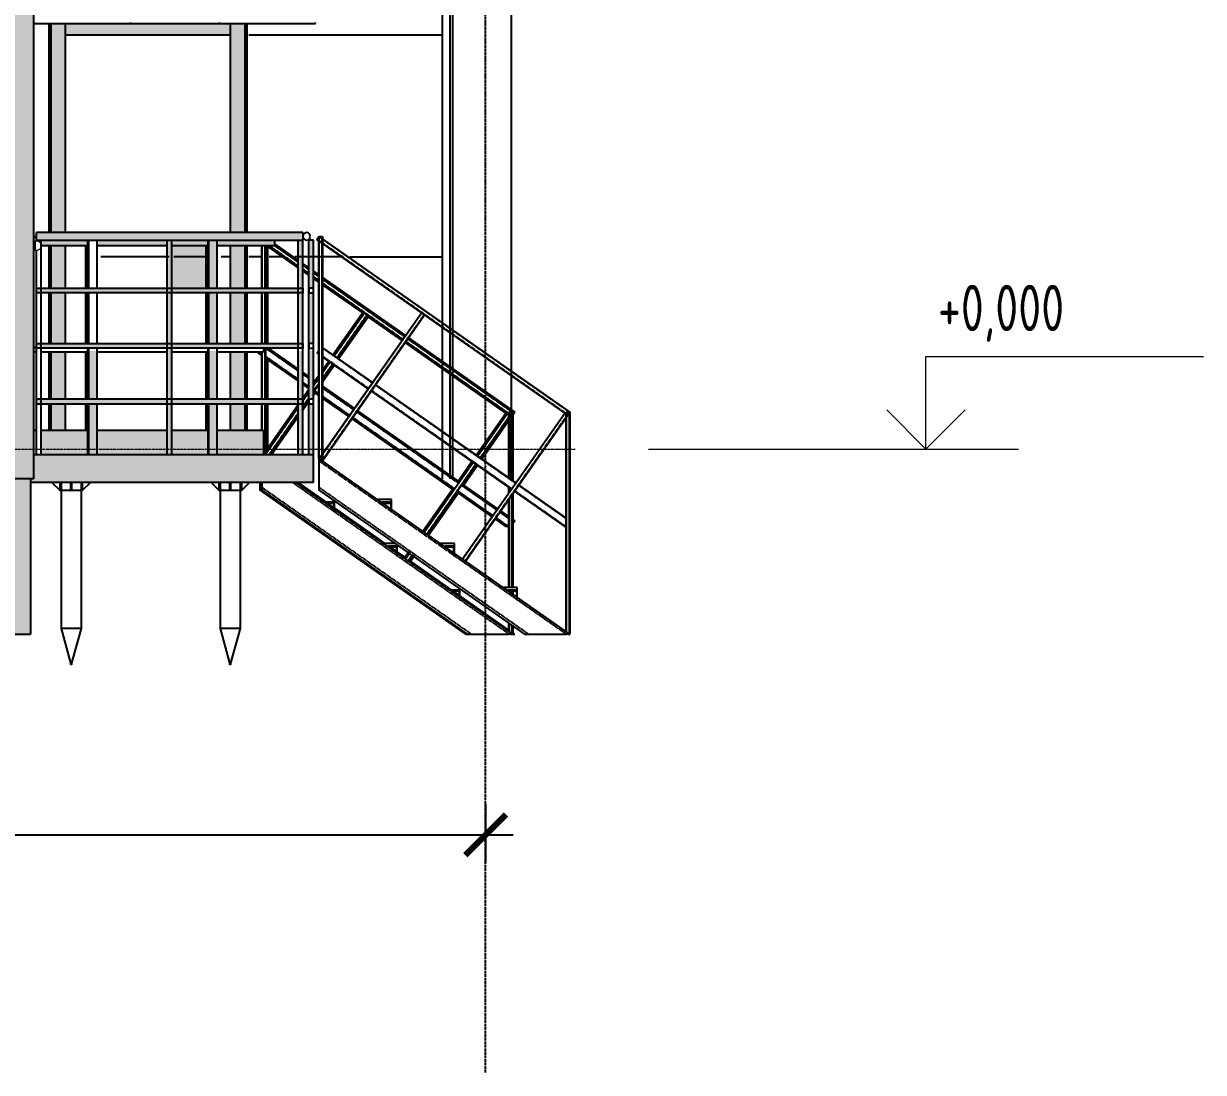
# Model space of a CAD drawing. Header units: millimetres. Extents: x 2162 to 93478, y -2737 to 52379.
# Drawn here: x 86865 to 93243, y 28058 to 33728 of the extents above; entities that cross this region are included whole.
import ezdxf

# ---------------------------------------------------------------- set-up
doc = ezdxf.new("R2010")
doc.units = ezdxf.units.MM
for name, pattern in [('Штрих 2 х 1 мм', [3, 2, -1]), ('Штрихпунктир 15 х 2 х 2 мм', [19, 15, -2, 0, -2]), ('Штрихпунктирная', [30, 25, -2.25, 0.5, -2.25])]:
    doc.linetypes.add(name, pattern=pattern)
doc.layers.add('Axes', color=40, linetype='Штрихпунктирная')
doc.layers.add('dimension', color=4, linetype='Continuous')
doc.layers.add('door', color=7, linetype='Continuous', lineweight=18)
doc.layers.add('Level', color=7, linetype='Continuous', lineweight=9)
doc.styles.add('GOST Common', font='gost.shx', dxfattribs={"width": 0.9, "height": 300})
doc.styles.add('KOTE', font='romrust.shx', dxfattribs={"width": 0.8})
doc.dimstyles.new('ayala 100', dxfattribs={"dimscale": 50, "dimtxt": 6, "dimasz": 4.4, "dimexe": 3, "dimexo": 5, "dimgap": 1, "dimtad": 1, "dimtoh": 1, "dimdec": 0, "dimzin": 9, "dimdsep": 46, "dimtxsty": 'KOTE', "dimblk": 'ARCHTICK', "dimcen": 0, "dimdle": 3, "dimclrd": 4, "dimclre": 4, "dimclrt": 3, "dimadec": 0, "dimazin": 0, "dimtfac": 0.666667, "dimtdec": 0, "dimtix": 1, "dimtmove": 1, "dimatfit": 0, "dimfxl": 1, "dimtvp": 1, "dimtolj": 1, "dimarcsym": 0})

# ---------------------------------------------------------------- blocks, each defined once
blk = doc.blocks.new('Level 4')
at = {"color": 0}
for p, q in [((-5090.2, 500), (-6590.2, 500)), ((-5090.2, 0), (-5090.2, 500)), ((-5090.2, 0), (-5302.3, 212.1)), ((-5090.2, 0), (-4878.1, 212.1)), ((-3590.2, 0), (-5590.2, 0))]:
    blk.add_line(p, q, dxfattribs=at)
blk = doc.blocks.new('_ArchTick')
at = {"color": 0, "linetype": 'ByBlock', "const_width": 0.15}
blk.add_lwpolyline([(-0.5, -0.5), (0.5, 0.5)], dxfattribs=at)
blk = doc.blocks.new('*D82')
at = {"layer": 'Defpoints', "color": 0, "transparency": 16777216}
for p in [(68762.2, 29759.1), (89362.2, 29759.1), (89362.2, 29342.6)]:
    blk.add_point(p, dxfattribs=at)
at = {"layer": 'dimension', "color": 4, "lineweight": -2, "transparency": 16777216}
for p, q in [((68762.2, 29509.1), (68762.2, 29192.6)), ((89362.2, 29509.1), (89362.2, 29192.6)), ((68612.2, 29342.6), (89512.2, 29342.6))]:
    blk.add_line(p, q, dxfattribs=at)
at = {"layer": 'dimension', "color": 4, "lineweight": -2, "transparency": 16777216, "xscale": 220, "yscale": 220, "zscale": 220, "rotation": 180}
blk.add_blockref('_ArchTick', (68762.2, 29342.6), dxfattribs=at)
at = {"layer": 'dimension', "color": 4, "lineweight": -2, "transparency": 16777216, "xscale": 220, "yscale": 220, "zscale": 220}
blk.add_blockref('_ArchTick', (89362.2, 29342.6), dxfattribs=at)
at = {"layer": 'dimension', "color": 3, "transparency": 16777216, "insert": (79062.2, 29542.6), "char_height": 300, "attachment_point": 5, "style": 'KOTE'}
blk.add_mtext('\\A1;20600', dxfattribs=at)

msp = doc.modelspace()

# ---------------------------------------------------------------- hatches: boundary and pattern name
at = {"true_color": 0x61993b}
h = msp.add_hatch(color=85, dxfattribs=at)
h.dxf.hatch_style = 1
h.paths.add_polyline_path([(86782.2, 34334.5), (86605.2, 34334.5), (86605.2, 31434.5), (86782.2, 31434.5)])
h.paths.add_polyline_path([(86590.2, 34334.5), (86550.2, 34334.5), (86550.2, 31434.5), (86590.2, 31434.5)])
h.paths.add_polyline_path([(86605.2, 34334.5), (86590.2, 34334.5), (86590.2, 31434.5), (86605.2, 31434.5)])
h.paths.add_polyline_path([(86782.2, 31434.5), (86605.2, 31434.5), (86605.2, 31269), (86782.2, 31269)])
h.paths.add_polyline_path([(86605.2, 31434.5), (86590.2, 31434.5), (86590.2, 31268.5), (86605.2, 31268.5)])
h.paths.add_polyline_path([(86590.2, 31434.5), (86550.2, 31434.5), (86550.2, 31268.8), (86590.2, 31268.8)])
h.paths.add_polyline_path([(86920.2, 31434.5), (86782.2, 31434.5), (86782.2, 31268), (86920.2, 31268)])
h.paths.add_polyline_path([(86920.2, 34334.5), (86782.2, 34334.5), (86782.2, 31434.5), (86920.2, 31434.5)])
h.paths.add_polyline_path([(86920.2, 34764.3), (86782.2, 34764.3), (86782.2, 34334.5), (86920.2, 34334.5)])
h.paths.add_polyline_path([(86782.2, 34765.2), (86605.2, 34765.2), (86605.2, 34334.5), (86782.2, 34334.5)])
h.paths.add_polyline_path([(86605.2, 34766.2), (86590.2, 34766.2), (86590.2, 34334.5), (86605.2, 34334.5)])
h.paths.add_polyline_path([(86590.2, 34765.9), (86550.2, 34765.9), (86550.2, 34334.5), (86590.2, 34334.5)])
h = msp.add_hatch(color=85, dxfattribs=at)
h.dxf.hatch_style = 1
h.paths.add_polyline_path([(87092.2, 33727.7), (87012.2, 33727.7), (87012.2, 32597.7), (87092.2, 32597.7)])
h.paths.add_polyline_path([(88062.2, 33727.7), (87982.2, 33727.7), (87982.2, 32597.7), (88062.2, 32597.7)])
h.paths.add_polyline_path([(87092.2, 32527.7), (87012.2, 32527.7), (87012.2, 32297.7), (87092.2, 32297.7)])
h.paths.add_polyline_path([(87092.2, 32272.7), (87012.2, 32272.7), (87012.2, 31997.7), (87092.2, 31997.7)])
h.paths.add_polyline_path([(88062.2, 32527.7), (87982.2, 32527.7), (87982.2, 32297.7), (88062.2, 32297.7)])
h.paths.add_polyline_path([(88062.2, 32272.7), (87982.2, 32272.7), (87982.2, 31997.7), (88062.2, 31997.7)])
h = msp.add_hatch(color=85, dxfattribs=at)
h.dxf.hatch_style = 1
h.paths.add_polyline_path([(87982.2, 33727.7), (87442.2, 33727.7), (87092.2, 33727.7), (87092.2, 33667.7), (87982.2, 33667.7)])
h = msp.add_hatch(color=85, dxfattribs=at)
h.dxf.hatch_style = 1
h.paths.add_polyline_path([(88374.3, 32577.7), (88374.3, 32597.7), (86934.3, 32597.7), (86934.3, 32577.7), (86934.3, 32557.7), (88374.3, 32557.7)])
h.paths.add_polyline_path([(87212.2, 32557.7), (86959.3, 32557.7), (86959.3, 32527.7), (87212.2, 32527.7)])
h.paths.add_polyline_path([(87641.8, 32557.7), (87262.2, 32557.7), (87262.2, 32527.7), (87641.8, 32527.7)])
h.paths.add_polyline_path([(87862.2, 32557.7), (87666.8, 32557.7), (87666.8, 32527.7), (87862.2, 32527.7)])
h.paths.add_polyline_path([(88222.2, 32557.7), (87912.2, 32557.7), (87912.2, 32527.7), (88222.2, 32527.7), (88222.2, 32529.5)])
h = msp.add_hatch(color=85, dxfattribs=at)
h.dxf.hatch_style = 1
h.paths.add_polyline_path([(87666.8, 32272.7), (87641.8, 32272.7), (87641.8, 32027.7), (87666.8, 32027.7)])
h.paths.add_polyline_path([(87666.8, 32027.7), (87641.8, 32027.7), (87641.8, 31997.7), (87666.8, 31997.7)])
h.paths.add_polyline_path([(87666.8, 32572.7), (87641.8, 32572.7), (87641.8, 32297.7), (87666.8, 32297.7)])
h = msp.add_hatch(color=85, dxfattribs=at)
h.dxf.hatch_style = 1
h.paths.add_polyline_path([(87862.2, 32527.7), (87666.8, 32527.7), (87666.8, 32297.7), (87862.2, 32297.7)])
h = msp.add_hatch(color=85, dxfattribs=at)
h.dxf.hatch_style = 1
h.paths.add_polyline_path([(87912.2, 32557.7), (87867.2, 32557.7), (87867.2, 32297.7), (87912.2, 32297.7)])
h.paths.add_polyline_path([(87912.2, 32272.7), (87867.2, 32272.7), (87867.2, 31997.7), (87912.2, 31997.7)])
h = msp.add_hatch(color=85, dxfattribs=at)
h.dxf.hatch_style = 1
h.paths.add_polyline_path([(88374.3, 32557.7), (88349.3, 32557.7), (88349.3, 32467.7), (88374.3, 32467.7)])
h.paths.add_polyline_path([(88374.3, 32467.7), (88349.3, 32467.7), (88349.3, 32297.7), (88374.3, 32297.7)])
h.paths.add_polyline_path([(88374.3, 32272.7), (88349.3, 32272.7), (88349.3, 31997.7), (88374.3, 31997.7)])
h = msp.add_hatch(color=85, dxfattribs=at)
h.dxf.hatch_style = 1
h.paths.add_polyline_path([(88432.2, 32557.7), (88407.2, 32557.7), (88407.2, 32467.7), (88432.2, 32467.7)])
h.paths.add_polyline_path([(88432.2, 32467.7), (88407.2, 32467.7), (88407.2, 32297.7), (88432.2, 32297.7)])
h.paths.add_polyline_path([(88432.2, 32272.7), (88407.2, 32272.7), (88407.2, 31997.7), (88432.2, 31997.7)])
h = msp.add_hatch(color=85, dxfattribs=at)
h.dxf.hatch_style = 1
h.paths.add_polyline_path([(87641.8, 32297.7), (86959.3, 32297.7), (86959.3, 32272.7), (87641.8, 32272.7)])
h.paths.add_polyline_path([(87666.8, 32297.7), (87641.8, 32297.7), (87641.8, 32272.7), (87666.8, 32272.7)])
h.paths.add_polyline_path([(88349.3, 32297.7), (87666.8, 32297.7), (87666.8, 32272.7), (88349.3, 32272.7)])
h.paths.add_polyline_path([(88374.3, 32297.7), (88349.3, 32297.7), (88349.3, 32272.7), (88374.3, 32272.7)])
h.paths.add_polyline_path([(86959.3, 32297.7), (86934.3, 32297.7), (86934.3, 32272.7), (86959.3, 32272.7)])
h = msp.add_hatch(color=85, dxfattribs=at)
h.dxf.hatch_style = 1
h.paths.add_polyline_path([(87641.8, 31997.7), (86959.3, 31997.7), (86959.3, 31972.7), (87641.8, 31972.7)])
h.paths.add_polyline_path([(87666.8, 31997.7), (87641.8, 31997.7), (87641.8, 31972.7), (87666.8, 31972.7)])
h.paths.add_polyline_path([(88349.3, 31997.7), (87666.8, 31997.7), (87666.8, 31972.7), (88349.3, 31972.7)])
h.paths.add_polyline_path([(88374.3, 31997.7), (88349.3, 31997.7), (88349.3, 31972.7), (88374.3, 31972.7)])
h.paths.add_polyline_path([(86959.3, 31997.7), (86934.3, 31997.7), (86934.3, 31972.7), (86959.3, 31972.7)])
h = msp.add_hatch(color=85, dxfattribs=at)
h.dxf.hatch_style = 1
h.paths.add_polyline_path([(87262.2, 31957.7), (87217.2, 31957.7), (87217.2, 31697.7), (87262.2, 31697.7)])
h.paths.add_polyline_path([(87262.2, 31672.7), (87217.2, 31672.7), (87217.2, 31397.7), (87262.2, 31397.7)])
h = msp.add_hatch(color=85, dxfattribs=at)
h.dxf.hatch_style = 1
h.paths.add_polyline_path([(87666.8, 31672.7), (87641.8, 31672.7), (87641.8, 31427.7), (87666.8, 31427.7)])
h.paths.add_polyline_path([(87666.8, 31427.7), (87641.8, 31427.7), (87641.8, 31397.7), (87666.8, 31397.7)])
h.paths.add_polyline_path([(87666.8, 31972.7), (87641.8, 31972.7), (87641.8, 31697.7), (87666.8, 31697.7)])
h = msp.add_hatch(color=85, dxfattribs=at)
h.dxf.hatch_style = 1
h.paths.add_polyline_path([(87912.2, 31957.7), (87867.2, 31957.7), (87867.2, 31697.7), (87912.2, 31697.7)])
h.paths.add_polyline_path([(87912.2, 31672.7), (87867.2, 31672.7), (87867.2, 31397.7), (87912.2, 31397.7)])
h = msp.add_hatch(color=85, dxfattribs=at)
h.dxf.hatch_style = 1
h.paths.add_polyline_path([(88374.3, 31957.7), (88349.3, 31957.7), (88349.3, 31867.7), (88374.3, 31867.7)])
h.paths.add_polyline_path([(88374.3, 31867.7), (88349.3, 31867.7), (88349.3, 31697.7), (88374.3, 31697.7)])
h.paths.add_polyline_path([(88374.3, 31672.7), (88349.3, 31672.7), (88349.3, 31397.7), (88374.3, 31397.7)])
h = msp.add_hatch(color=85, dxfattribs=at)
h.dxf.hatch_style = 1
h.paths.add_polyline_path([(88432.2, 31957.7), (88407.2, 31957.7), (88407.2, 31867.7), (88432.2, 31867.7)])
h.paths.add_polyline_path([(88432.2, 31867.7), (88407.2, 31867.7), (88407.2, 31697.7), (88432.2, 31697.7)])
h.paths.add_polyline_path([(88432.2, 31672.7), (88407.2, 31672.7), (88407.2, 31397.7), (88432.2, 31397.7)])
h = msp.add_hatch(color=85, dxfattribs=at)
h.dxf.hatch_style = 1
h.paths.add_polyline_path([(87092.2, 31672.7), (87012.2, 31672.7), (87012.2, 31527.7), (87092.2, 31527.7)])
h.paths.add_polyline_path([(88062.2, 31672.7), (87982.2, 31672.7), (87982.2, 31527.7), (88062.2, 31527.7)])
h.paths.add_polyline_path([(88062.2, 31952.7), (87982.2, 31952.7), (87982.2, 31697.7), (88062.2, 31697.7)])
h.paths.add_polyline_path([(87092.2, 31952.7), (87012.2, 31952.7), (87012.2, 31697.7), (87092.2, 31697.7)])
h = msp.add_hatch(color=85, dxfattribs=at)
h.dxf.hatch_style = 1
h.paths.add_polyline_path([(87641.8, 31697.7), (86959.3, 31697.7), (86959.3, 31672.7), (87641.8, 31672.7)])
h.paths.add_polyline_path([(87666.8, 31697.7), (87641.8, 31697.7), (87641.8, 31672.7), (87666.8, 31672.7)])
h.paths.add_polyline_path([(88349.3, 31697.7), (87666.8, 31697.7), (87666.8, 31672.7), (88349.3, 31672.7)])
h.paths.add_polyline_path([(88374.3, 31697.7), (88349.3, 31697.7), (88349.3, 31672.7), (88374.3, 31672.7)])
h.paths.add_polyline_path([(86959.3, 31697.7), (86934.3, 31697.7), (86934.3, 31672.7), (86959.3, 31672.7)])
h = msp.add_hatch(color=85, dxfattribs=at)
h.dxf.hatch_style = 1
h.paths.add_polyline_path([(88432.2, 31397.7), (86920.2, 31397.7), (86920.2, 31267.7), (86902.2, 31267.7), (86902.2, 31247.7), (88432.2, 31247.7)])
h.paths.add_polyline_path([(87212.2, 31427.7), (86959.3, 31427.7), (86959.3, 31397.7), (87212.2, 31397.7)])
h.paths.add_polyline_path([(87641.8, 31427.7), (87262.2, 31427.7), (87262.2, 31397.7), (87641.8, 31397.7)])
h.paths.add_polyline_path([(87641.8, 31527.7), (87262.2, 31527.7), (87262.2, 31427.7), (87641.8, 31427.7)])
h.paths.add_polyline_path([(87212.2, 31527.7), (86959.3, 31527.7), (86959.3, 31427.7), (87212.2, 31427.7)])
h.paths.add_polyline_path([(87862.2, 31527.7), (87666.8, 31527.7), (87666.8, 31427.7), (87862.2, 31427.7)])
h.paths.add_polyline_path([(87862.2, 31427.7), (87666.8, 31427.7), (87666.8, 31397.7), (87862.2, 31397.7)])
h.paths.add_polyline_path([(88162.2, 31427.7), (87912.2, 31427.7), (87912.2, 31397.7), (88162.2, 31397.7)])
h.paths.add_polyline_path([(88162.2, 31527.7), (87912.2, 31527.7), (87912.2, 31427.7), (88162.2, 31427.7)])
h = msp.add_hatch(color=85, dxfattribs=at)
h.dxf.hatch_style = 1
h.paths.add_polyline_path([(86902.2, 31267.7), (86782.2, 31267.7), (86782.2, 30427.7), (86902.2, 30427.7)])

# ---------------------------------------------------------------- linework, layer by layer
at = {"color": 0}
for p, q in [((86920.2, 31267.7), (86920.2, 34731.4)), ((88374.3, 32597.7), (86934.3, 32597.7)), ((86934.3, 32577.7), (86934.3, 32597.7)), ((88374.3, 32597.7), (88374.3, 32577.7)), ((86920.2, 32577.7), (86934.3, 32577.7)), ((86920.2, 32572.7), (86934.3, 32572.7)), ((86934.3, 32557.7), (86934.3, 32577.7)), ((86934.3, 32557.7), (88374.3, 32557.7)), ((86959.3, 32527.7), (87212.2, 32527.7)), ((87202.2, 32297.7), (87202.2, 32527.7)), ((87207.2, 32297.7), (87207.2, 32527.7)), ((87212.2, 32297.7), (87212.2, 32557.7)), ((87217.2, 32297.7), (87217.2, 32557.7)), ((87261.9, 32527.7), (87641.8, 32527.7)), ((87262.2, 32297.7), (87262.2, 32557.7)), ((87666.8, 32527.7), (87862.2, 32527.7)), ((87852.2, 32297.7), (87852.2, 32527.7)), ((87857.2, 32297.7), (87857.2, 32527.7)), ((87862.2, 32297.7), (87862.2, 32557.7)), ((87867.2, 32297.7), (87867.2, 32557.7)), ((87911.9, 32527.7), (88222.2, 32527.7)), ((87912.2, 32297.7), (87912.2, 32557.9)), ((88152.2, 32297.7), (88152.2, 32527.9)), ((88172.2, 32527.9), (88172.2, 32297.7)), ((88183.2, 32527.7), (88183.2, 32297.7)), ((88349.3, 32415.2), (88188.6, 32527.7)), ((88222.2, 32557.7), (88222.2, 32529.5)), ((88222.2, 32536.4), (88349.3, 32447.3)), ((88222.2, 32529.5), (88222.2, 32527.7)), ((88222.2, 32528.7), (88349.3, 32439.6)), ((88374.3, 32577.7), (88374.3, 32557.7)), ((88449.7, 32561.3), (88461.2, 32577.7)), ((89806.5, 31611.3), (88449.7, 32561.3)), ((88461.2, 32577.7), (89817.9, 31627.7)), ((88461.2, 32577.7), (88481.2, 32577.7)), ((88461.2, 31377.7), (88461.2, 32577.7)), ((88481.2, 32577.7), (88481.2, 31377.7)), ((88349.3, 32408.2), (88183.2, 32524.5)), ((88374.3, 32429.8), (88407.2, 32406.9)), ((88374.3, 32422.1), (88407.2, 32399.1)), ((88407.2, 32374.7), (88374.3, 32397.7)), ((88407.2, 32367.7), (88374.3, 32390.7)), ((88432.2, 32389.4), (88461.2, 32369)), ((88432.2, 32381.6), (88461.2, 32361.3)), ((88461.2, 32336.9), (88432.2, 32357.2)), ((88461.2, 32329.9), (88432.2, 32350.2)), ((88481.2, 32355), (88929.4, 32041.2)), ((88481.2, 32347.3), (88925.8, 32036)), ((86934.3, 32272.7), (86934.3, 32297.7)), ((86934.3, 32297.7), (88374.3, 32297.7)), ((88374.3, 32272.7), (86934.3, 32272.7)), ((87202.2, 31997.7), (87202.2, 32272.7)), ((87207.2, 31997.7), (87207.2, 32272.7)), ((87212.2, 31997.7), (87212.2, 32272.7)), ((87217.2, 31997.7), (87217.2, 32272.7)), ((87262.2, 31997.7), (87262.2, 32272.7)), ((87852.2, 31997.7), (87852.2, 32272.7)), ((87857.2, 31997.7), (87857.2, 32272.7)), ((87862.2, 31997.7), (87862.2, 32272.7)), ((87867.2, 31997.7), (87867.2, 32272.7)), ((87912.2, 31997.7), (87912.2, 32272.7)), ((88152.2, 31997.7), (88152.2, 32272.7)), ((88172.2, 32272.7), (88172.2, 31997.7)), ((88183.2, 32272.7), (88183.2, 31997.7)), ((88374.3, 32297.7), (88374.3, 32272.7)), ((88407.2, 32297.7), (88407.2, 32272.7)), ((88432.2, 32297.7), (88407.2, 32297.7)), ((88407.2, 32272.7), (88432.2, 32272.7)), ((88432.2, 32272.7), (88432.2, 32297.7)), ((88914.3, 32019.6), (88481.2, 32322.9)), ((88703.6, 32160.1), (88481.2, 32315.9)), ((88463.6, 31376), (89016, 32164.8)), ((88480, 31364.5), (89032.4, 32153.3)), ((88537.2, 31936.7), (88696.9, 32164.8)), ((88543.9, 31932), (88706.9, 32164.8)), ((88560.3, 31920.5), (88723.3, 32153.3)), ((88567.7, 31915.3), (88730.7, 32148.1)), ((88696.9, 32164.8), (88703.6, 32160.1)), ((88706.9, 32164.8), (88723.3, 32153.3)), ((89016, 32164.8), (89032.4, 32153.3)), ((88911, 32014.9), (88727.4, 32143.4)), ((88942.2, 32024.5), (89508.9, 31627.7)), ((88945.8, 32029.7), (89519.9, 31627.7)), ((86934.3, 31977.7), (86920.2, 31977.7)), ((86934.3, 31972.7), (86934.3, 31997.7)), ((86934.3, 31997.7), (88374.3, 31997.7)), ((88374.3, 31972.7), (86934.3, 31972.7)), ((87212.2, 31697.7), (87212.2, 31972.7)), ((87217.2, 31697.7), (87217.2, 31972.7)), ((87262.2, 31697.7), (87262.2, 31972.7)), ((87862.2, 31697.7), (87862.2, 31972.7)), ((87867.2, 31697.7), (87867.2, 31972.7)), ((87912.2, 31697.7), (87912.2, 31972.7)), ((88162.2, 31972.7), (88162.2, 31952.7)), ((88172.2, 31972.7), (88172.2, 31697.7)), ((88176.7, 31972.7), (88349.3, 31851.8)), ((88183.2, 31972.7), (88183.2, 31968.1)), ((88187.8, 31972.7), (88349.3, 31859.5)), ((88374.3, 31997.7), (88374.3, 31972.7)), ((88407.2, 31997.7), (88407.2, 31972.7)), ((88432.2, 31997.7), (88407.2, 31997.7)), ((88407.2, 31972.7), (88432.2, 31972.7)), ((88432.2, 31972.7), (88432.2, 31997.7)), ((88452.2, 31947.4), (88461.2, 31960.3)), ((88481.2, 31975.9), (88751.3, 31786.8)), ((89477.7, 31618.1), (88927.4, 32003.4)), ((89497.4, 31611.3), (88930.7, 32008.1)), ((86920.2, 31952.7), (86934.3, 31952.7)), ((86959.3, 31952.7), (87212.2, 31952.7)), ((87202.2, 31697.7), (87202.2, 31952.7)), ((87207.2, 31697.7), (87207.2, 31952.7)), ((87215.8, 31952.7), (87217.3, 31952.7)), ((87260.8, 31952.7), (87641.8, 31952.7)), ((87666.8, 31952.7), (87862.2, 31952.7)), ((87852.2, 31697.7), (87852.2, 31952.7)), ((87857.2, 31697.7), (87857.2, 31952.7)), ((87865.8, 31952.7), (87867.3, 31952.7)), ((87910.8, 31952.7), (88162.2, 31952.7)), ((88133.1, 31947.4), (88136.8, 31952.7)), ((88152.2, 31934), (88133.1, 31947.4)), ((88143.1, 31947.4), (88146.8, 31952.7)), ((88152.2, 31941), (88143.1, 31947.4)), ((88152.2, 31697.7), (88152.2, 31952.7)), ((88349.3, 31803), (88172.2, 31927)), ((88183.2, 31919.3), (88183.2, 31697.7)), ((88349.3, 31796), (88183.2, 31912.3)), ((88461.2, 31941), (88452.2, 31947.4)), ((88728.3, 31754), (88481.2, 31927)), ((88481.2, 31856.7), (88514.3, 31903.9)), ((88481.2, 31842.4), (88521, 31899.2)), ((88374.3, 31842), (88407.2, 31819.1)), ((88374.3, 31834.3), (88407.2, 31811.3)), ((88439.2, 31796.6), (88461.2, 31828.1)), ((88481.2, 31807.5), (88537.4, 31887.7)), ((88481.2, 31791.8), (88544.8, 31882.5)), ((88407.2, 31762.5), (88374.3, 31785.5)), ((88407.2, 31755.5), (88374.3, 31778.5)), ((88432.2, 31772.4), (88461.2, 31813.8)), ((88432.2, 31801.6), (88445.9, 31791.9)), ((88432.2, 31793.8), (88442.2, 31786.8)), ((88432.2, 31737.5), (88461.2, 31779)), ((88458.6, 31775.3), (88461.2, 31773.5)), ((88481.2, 31767.2), (88653.2, 31646.7)), ((88767.7, 31775.3), (89525.4, 31244.7)), ((88374.3, 31704.1), (88407.2, 31750.9)), ((88374.3, 31689.8), (88407.2, 31736.6)), ((88374.3, 31654.9), (88407.2, 31701.8)), ((88432.2, 31721.7), (88443.1, 31737.3)), ((88461.2, 31724.7), (88435.7, 31742.5)), ((88461.2, 31717.6), (88439.8, 31732.6)), ((88481.2, 31759.5), (88649.6, 31641.6)), ((88626.7, 31608.8), (88481.2, 31710.6)), ((88623.4, 31604.1), (88481.2, 31703.6)), ((89502.4, 31212), (88744.7, 31742.5)), ((86934.3, 31672.7), (86934.3, 31697.7)), ((88374.3, 31697.7), (86934.3, 31697.7)), ((86934.3, 31672.7), (88374.3, 31672.7)), ((87202.2, 31527.7), (87202.2, 31672.7)), ((87207.2, 31527.7), (87207.2, 31672.7)), ((87212.2, 31397.7), (87212.2, 31672.7)), ((87217.2, 31397.7), (87217.2, 31672.7)), ((87262.2, 31397.7), (87262.2, 31672.7)), ((87852.2, 31527.7), (87852.2, 31672.7)), ((87857.2, 31527.7), (87857.2, 31672.7)), ((87862.2, 31397.7), (87862.2, 31672.7)), ((87867.2, 31397.7), (87867.2, 31672.7)), ((87912.2, 31397.7), (87912.2, 31672.7)), ((88152.2, 31527.7), (88152.2, 31672.7)), ((88169.8, 31397.7), (88349.3, 31654.1)), ((88172.2, 31672.7), (88172.2, 31397.7)), ((88183.2, 31672.7), (88183.2, 31416.8)), ((88183.2, 31431.1), (88349.3, 31668.4)), ((88374.3, 31697.7), (88374.3, 31672.7)), ((88374.3, 31639.1), (88407.2, 31686)), ((88407.2, 31697.7), (88407.2, 31672.7)), ((88432.2, 31697.7), (88407.2, 31697.7)), ((88407.2, 31672.7), (88432.2, 31672.7)), ((88432.2, 31672.7), (88432.2, 31697.7)), ((88669.6, 31635.3), (89220, 31249.9)), ((88194.2, 31397.7), (88349.3, 31619.2)), ((88205.3, 31397.7), (88349.3, 31603.4)), ((89183.4, 31212), (88639.8, 31592.6)), ((89193.4, 31212), (88643.1, 31597.3)), ((88666, 31630.1), (89216.3, 31244.7)), ((89237.7, 30833.9), (89790.1, 31622.8)), ((89254.1, 30822.5), (89806.5, 31611.3)), ((89311.3, 31394.6), (89471, 31622.8)), ((89318, 31389.9), (89481, 31622.8)), ((89334.4, 31378.5), (89497.4, 31611.3)), ((89341.8, 31373.3), (89488.9, 31583.3)), ((89471, 31622.8), (89477.7, 31618.1)), ((89481, 31622.8), (89497.4, 31611.3)), ((89488.9, 31627.7), (89508.9, 31627.7)), ((89488.9, 31270.3), (89488.9, 31627.7)), ((89508.9, 31627.7), (89497.4, 31611.3)), ((89519.9, 31627.7), (89508.9, 31611.9)), ((89508.9, 31627.7), (89508.9, 31256.3)), ((89790.1, 31622.8), (89806.5, 31611.3)), ((89797.9, 31627.7), (89817.9, 31627.7)), ((89797.9, 30441.7), (89797.9, 31627.7)), ((89817.9, 31627.7), (89806.5, 31611.3)), ((89817.9, 31627.7), (89817.9, 30427.7)), ((86934.3, 31527.7), (86920.2, 31527.7)), ((87212.2, 31527.7), (86959.3, 31527.7)), ((87641.8, 31527.7), (87261.6, 31527.7)), ((87862.2, 31527.7), (87666.8, 31527.7)), ((88162.2, 31527.7), (87911.6, 31527.7)), ((88162.2, 31527.7), (88162.2, 31397.7)), ((88461.2, 31377.7), (88461.2, 31375)), ((89817.9, 30427.7), (88461.2, 31377.7)), ((88481.2, 31377.7), (88461.2, 31377.7)), ((88461.2, 31371.4), (88461.2, 31364.9)), ((88461.2, 31355.2), (88461.2, 31229.3)), ((89030.4, 30979.1), (89295.1, 31357.2)), ((89046.7, 30967.7), (89311.4, 31345.7)), ((89213.3, 31254.6), (89288.4, 31361.9)), ((89240.1, 31228.1), (89318.9, 31340.5)), ((86920.2, 31267.7), (86605.2, 31267.7)), ((87018.2, 31247.7), (87062.2, 31203.8)), ((87062.2, 31203.8), (87062.2, 31247.7)), ((87062.2, 31247.7), (87062.2, 31203.7)), ((87067.2, 31247.7), (87067.2, 30457.7)), ((87120.2, 31203.7), (87120.2, 31247.7)), ((87124.2, 31203.7), (87120.2, 31203.7)), ((87124.2, 31247.7), (87124.2, 31203.7)), ((87177.2, 30457.7), (87177.2, 31247.7)), ((87182.2, 31247.7), (87182.2, 31203.8)), ((87182.2, 31203.8), (87226.1, 31247.7)), ((87182.2, 31203.7), (87182.2, 31247.7)), ((87878.2, 31247.7), (87922.2, 31203.8)), ((87922.2, 31203.8), (87922.2, 31247.7)), ((87922.2, 31247.7), (87922.2, 31203.7)), ((87927.2, 31247.7), (87927.2, 30457.7)), ((87980.2, 31203.7), (87980.2, 31247.7)), ((87984.2, 31203.7), (87980.2, 31203.7)), ((87984.2, 31247.7), (87984.2, 31203.7)), ((88037.2, 30457.7), (88037.2, 31247.7)), ((88042.2, 31247.7), (88042.2, 31203.8)), ((88042.2, 31203.8), (88086.1, 31247.7)), ((88042.2, 31203.7), (88042.2, 31247.7)), ((88142.2, 31247.7), (88142.2, 31229.3)), ((88142.2, 31219.6), (88142.2, 31213.1)), ((88142.2, 31209.4), (88142.2, 31206.8)), ((89254.8, 30427.7), (88142.2, 31206.8)), ((88152.2, 31247.7), (88152.2, 31229.3)), ((88152.2, 31219.6), (88152.2, 31213.1)), ((88152.2, 31209.4), (88152.2, 31206.8)), ((89264.8, 30427.7), (88152.2, 31206.8)), ((89508.9, 30427.7), (88337.8, 31247.7)), ((88502.4, 31140.2), (88348.9, 31247.7)), ((88461.2, 31219.6), (88461.2, 31213.1)), ((88461.2, 31209.4), (88461.2, 31206.8)), ((89573.9, 30427.7), (88461.2, 31206.8)), ((89023.7, 30983.8), (89186.7, 31216.7)), ((89054.2, 30962.5), (89217.2, 31195.3)), ((89400.8, 31066.8), (89209.8, 31200.5)), ((89397.5, 31062.1), (89213.9, 31190.6)), ((89232.7, 31233.3), (89423.7, 31099.5)), ((89243.8, 31233.3), (89427.3, 31104.7)), ((89488.9, 31192.6), (89488.9, 31221.5)), ((89795, 31007.1), (89518.8, 31200.5)), ((89541.8, 31233.3), (89797.9, 31053.9)), ((88545.3, 31140.2), (88495.3, 31140.2)), ((88495.3, 31140.2), (88495.3, 31137.4)), ((88497, 31136.2), (88541.3, 31136.2)), ((88541.3, 31112.9), (88508.1, 31136.2)), ((88541.3, 31136.2), (88541.3, 31105.2)), ((88545.3, 31102.4), (88545.3, 31140.2)), ((88854.4, 31155.2), (88779, 31155.2)), ((88800.4, 31140.2), (88804.4, 31140.2)), ((88854.4, 31140.2), (88804.4, 31140.2)), ((88804.4, 31140.2), (88804.4, 31137.4)), ((88806.1, 31136.2), (88850.4, 31136.2)), ((88850.4, 31136.2), (88850.4, 31105.2)), ((88854.4, 31140.2), (88854.4, 31155.2)), ((88854.4, 31102.4), (88854.4, 31140.2)), ((89488.9, 30680.2), (89488.9, 31157.7)), ((89508.9, 31186.3), (89508.9, 30680.2)), ((88541.3, 31098.1), (88541.3, 31090.2)), ((88541.3, 31090.2), (88545.3, 31090.2)), ((88820.1, 30917.7), (88545.3, 31110.1)), ((88545.3, 31090.2), (88545.3, 31095.3)), ((88850.4, 31098.1), (88850.4, 31090.2)), ((88850.4, 31090.2), (88854.4, 31090.2)), ((88854.4, 31090.2), (88854.4, 31095.3)), ((89440.1, 31088.1), (89488.9, 31053.9)), ((89443.7, 31093.2), (89488.9, 31061.6)), ((89475.9, 31007.1), (89413.9, 31050.6)), ((89485.9, 31007.1), (89417.2, 31055.3)), ((89479.2, 31011.8), (89475.9, 31007.1)), ((89488.9, 31011.3), (89485.9, 31007.1)), ((89508.9, 31047.6), (89519.9, 31039.9)), ((89519.9, 31039.9), (89508.9, 31024.1)), ((89797.9, 31011.3), (89795, 31007.1)), ((88874.1, 30917.7), (88809.1, 30917.7)), ((88830.5, 30902.7), (88834.5, 30902.7)), ((88884.5, 30902.7), (88834.5, 30902.7)), ((88834.5, 30902.7), (88834.5, 30899.9)), ((88836.2, 30898.7), (88880.5, 30898.7)), ((88880.5, 30875.4), (88847.3, 30898.7)), ((88880.5, 30898.7), (88880.5, 30867.7)), ((88884.5, 30902.7), (88884.5, 30910.4)), ((88884.5, 30864.9), (88884.5, 30902.7)), ((88932.3, 30839.1), (88884.5, 30872.6)), ((88945.5, 30872.2), (88946.3, 30873.4)), ((89193.6, 30917.7), (89118.1, 30917.7)), ((89139.6, 30902.7), (89143.6, 30902.7)), ((89193.6, 30902.7), (89143.6, 30902.7)), ((89143.6, 30902.7), (89143.6, 30899.9)), ((89145.3, 30898.7), (89189.6, 30898.7)), ((89189.6, 30898.7), (89189.6, 30867.7)), ((89193.6, 30902.7), (89193.6, 30917.7)), ((89193.6, 30864.9), (89193.6, 30902.7)), ((88880.5, 30860.6), (88880.5, 30852.7)), ((88880.5, 30852.7), (88884.5, 30852.7)), ((88884.5, 30852.7), (88884.5, 30857.8)), ((88922.7, 30839.6), (88923.5, 30840.8)), ((88925.6, 30843.8), (88943.4, 30869.2)), ((88928.7, 30833.9), (88950.1, 30864.5)), ((88945.1, 30822.5), (88966.4, 30853)), ((89180.8, 30665.2), (88948.7, 30827.7)), ((88952.2, 30867.5), (88953, 30868.7)), ((88956.1, 30822.5), (88973.9, 30847.8)), ((88968.6, 30856), (88969.4, 30857.2)), ((88976, 30850.8), (88976.8, 30852)), ((89189.6, 30860.6), (89189.6, 30852.7)), ((89189.6, 30852.7), (89193.6, 30852.7)), ((89193.6, 30852.7), (89193.6, 30857.8)), ((89532.8, 30680.2), (89457.3, 30680.2)), ((89532.8, 30665.2), (89532.8, 30680.2)), ((89223.7, 30665.2), (89173.7, 30665.2)), ((89173.7, 30665.2), (89173.7, 30662.4)), ((89175.4, 30661.2), (89219.7, 30661.2)), ((89219.7, 30637.9), (89186.5, 30661.2)), ((89219.7, 30661.2), (89219.7, 30630.2)), ((89219.7, 30624.1), (89219.7, 30615.2)), ((89219.7, 30615.2), (89223.7, 30615.2)), ((89223.7, 30627.4), (89223.7, 30665.2)), ((89488.9, 30449.4), (89223.7, 30635.1)), ((89223.7, 30615.2), (89223.7, 30621.3)), ((89478.8, 30665.2), (89482.8, 30665.2)), ((89532.8, 30665.2), (89482.8, 30665.2)), ((89482.8, 30665.2), (89482.8, 30662.4)), ((89484.5, 30661.2), (89528.8, 30661.2)), ((89488.9, 30658.1), (89488.9, 30661.2)), ((89508.9, 30661.2), (89508.9, 30644.1)), ((89528.8, 30661.2), (89528.8, 30630.2)), ((89528.8, 30624.1), (89528.8, 30615.2)), ((89528.8, 30615.2), (89532.8, 30615.2)), ((89532.8, 30627.4), (89532.8, 30665.2)), ((89532.8, 30615.2), (89532.8, 30621.3)), ((89488.9, 30441.7), (89488.9, 30487.2)), ((87067.2, 30457.7), (87120.3, 30264.6)), ((87124.1, 30264.6), (87177.2, 30457.7)), ((87927.2, 30457.7), (87980.3, 30264.6)), ((87984.1, 30264.6), (88037.2, 30457.7)), ((89254.8, 30427.7), (89258.6, 30427.7)), ((89264.8, 30427.7), (89268.6, 30427.7)), ((89273.8, 30427.7), (89283.1, 30427.7)), ((89297, 30427.7), (89476.7, 30427.7)), ((89488.9, 30427.7), (89488.9, 30433.8)), ((89497.7, 30427.7), (89488.9, 30427.7)), ((89497.7, 30427.7), (89499.9, 30427.7)), ((89505.1, 30427.7), (89508.9, 30427.7)), ((89508.9, 30473.2), (89508.9, 30427.7)), ((89519.9, 30427.7), (89508.9, 30435.4)), ((89508.9, 30427.7), (89510.9, 30427.7)), ((89516.1, 30427.7), (89519.9, 30427.7)), ((89573.9, 30427.7), (89577.7, 30427.7)), ((89582.9, 30427.7), (89592.2, 30427.7)), ((89606, 30427.7), (89785.8, 30427.7)), ((89797.9, 30427.7), (89797.9, 30433.8)), ((89806.7, 30427.7), (89797.9, 30427.7)), ((89806.7, 30427.7), (89808.9, 30427.7)), ((89814.1, 30427.7), (89817.9, 30427.7))]:
    msp.add_line(p, q, dxfattribs=at)
for p, q in [((89130.2, 31267.7), (89130.2, 34233)), ((89170.2, 31267.7), (89170.2, 34224.5)), ((89185.2, 31267.7), (89185.2, 34221.3)), ((89500.2, 34160.5), (89500.2, 31267.7)), ((86922.2, 33727.7), (86920.2, 33727.7)), ((86922.2, 33734), (86922.2, 33727.7)), ((86922.2, 33727.7), (87922.2, 33727.7)), ((87002.2, 33727.7), (87002.2, 32597.6)), ((87012.2, 33727.7), (87012.2, 32597.6)), ((87092.2, 32597.6), (87092.2, 33727.7)), ((87442.2, 33734), (87442.2, 33727.7)), ((87442.2, 33727.7), (88442.2, 33727.7)), ((87922.2, 33727.7), (87922.2, 33733.5)), ((87982.2, 33727.7), (87982.2, 32597.7)), ((88062.2, 32597.7), (88062.2, 33727.7)), ((88073.2, 32597.7), (88073.2, 33727.7)), ((88442.2, 33727.7), (88442.2, 33733.5)), ((87092.2, 33667.7), (87982.2, 33667.7)), ((88083.2, 33667.7), (89130.2, 33667.7)), ((86934.3, 32551.9), (86934.3, 32557.7)), ((86959.3, 31397.7), (86959.3, 32557.7)), ((87002.2, 32527.7), (87002.2, 32297.7)), ((87012.2, 32527.9), (87012.2, 32297.7)), ((87092.2, 32297.7), (87092.2, 32528)), ((87641.8, 31397.7), (87641.8, 32557.7)), ((87666.8, 31397.7), (87666.8, 32557.7)), ((87982.2, 32527.9), (87982.2, 32297.7)), ((88062.2, 32297.7), (88062.2, 32527.9)), ((88073.2, 32297.7), (88073.2, 32527.7)), ((88349.3, 31397.7), (88349.3, 32557.7)), ((88374.3, 31397.7), (88374.3, 32557.7)), ((88407.2, 31397.7), (88407.2, 32557.7)), ((88432.2, 32557.7), (88407.2, 32557.7)), ((88432.2, 31397.7), (88432.2, 32557.7)), ((86934.3, 31397.7), (86934.3, 32502.5)), ((87651.8, 32467.7), (87283.2, 32467.7)), ((87862.2, 32467.7), (87676.8, 32467.7)), ((87982.2, 32467.7), (87933.2, 32467.7)), ((88152.2, 32467.7), (88083.2, 32467.7)), ((88274.4, 32467.7), (88193.2, 32467.7)), ((88593.4, 32467.7), (88330.5, 32467.7)), ((88628.3, 32467.7), (89130.2, 32467.7)), ((87002.2, 32272.7), (87002.2, 31997.7)), ((87012.2, 32272.7), (87012.2, 31997.7)), ((87092.2, 31997.7), (87092.2, 32272.7)), ((87982.2, 32272.7), (87982.2, 31997.7)), ((88062.2, 31997.7), (88062.2, 32272.7)), ((88073.2, 31997.7), (88073.2, 32272.7)), ((87002.2, 31952.7), (87002.2, 31697.7)), ((87012.2, 31952.7), (87012.2, 31697.7)), ((87092.2, 31697.7), (87092.2, 31952.7)), ((87982.2, 31952.7), (87982.2, 31697.7)), ((88062.2, 31697.7), (88062.2, 31952.7)), ((88073.2, 31697.7), (88073.2, 31952.7)), ((87002.2, 31672.7), (87002.2, 31527.7)), ((87012.2, 31672.7), (87012.2, 31527.7)), ((87092.2, 31527.7), (87092.2, 31672.7)), ((87982.2, 31672.7), (87982.2, 31527.7)), ((88062.2, 31527.7), (88062.2, 31672.7)), ((88073.2, 31527.7), (88073.2, 31672.7)), ((86920.2, 31397.7), (88432.2, 31397.7)), ((88432.2, 31247.7), (88432.2, 31397.7)), ((86902.2, 31267.7), (86902.2, 30427.7)), ((88432.2, 31247.7), (86902.2, 31247.7)), ((87120.1, 31203.7), (87062.2, 31203.7)), ((87182.2, 31203.7), (87124.2, 31203.7)), ((87980.1, 31203.7), (87922.2, 31203.7)), ((88042.2, 31203.7), (87984.2, 31203.7)), ((68642.2, 30427.7), (86902.2, 30427.7)), ((87072.2, 30457.7), (87067.2, 30457.7)), ((87086.4, 30457.7), (87074.5, 30457.7)), ((87089.7, 30457.7), (87086.4, 30457.7)), ((87109.2, 30457.7), (87089.6, 30457.7)), ((87111.7, 30457.7), (87109.9, 30457.7)), ((87132.7, 30457.7), (87111.6, 30457.7)), ((87134.4, 30457.7), (87132.6, 30457.7)), ((87154.7, 30457.7), (87135.1, 30457.7)), ((87157.9, 30457.7), (87154.6, 30457.7)), ((87169.8, 30457.7), (87157.9, 30457.7)), ((87171.7, 30457.7), (87170.3, 30457.7)), ((87177.2, 30457.7), (87172.1, 30457.7)), ((87932.2, 30457.7), (87927.2, 30457.7)), ((87946.4, 30457.7), (87934.5, 30457.7)), ((87949.7, 30457.7), (87946.4, 30457.7)), ((87969.2, 30457.7), (87949.6, 30457.7)), ((87971.7, 30457.7), (87969.9, 30457.7)), ((87992.7, 30457.7), (87971.6, 30457.7)), ((87994.4, 30457.7), (87992.6, 30457.7)), ((88014.7, 30457.7), (87995.1, 30457.7)), ((88017.9, 30457.7), (88014.6, 30457.7)), ((88029.8, 30457.7), (88017.9, 30457.7)), ((88031.7, 30457.7), (88030.3, 30457.7)), ((88037.2, 30457.7), (88032.1, 30457.7)), ((87124.1, 30264.6), (87120.3, 30264.6)), ((87984.1, 30264.6), (87980.3, 30264.6))]:
    msp.add_line(p, q)
at = {"linetype": 'Штрих 2 х 1 мм'}
for p, q in [((88154.2, 32297.7), (88154.2, 32527.9)), ((88170.2, 32297.7), (88170.2, 32527.9)), ((88181.2, 32297.7), (88181.2, 32527.7)), ((88349.3, 32417.6), (88192.1, 32527.7)), ((88349.3, 32437.2), (88220, 32527.7)), ((88349.3, 32444.9), (88222.2, 32534)), ((89807.6, 31612.9), (88450.9, 32562.9)), ((89816.8, 31626), (88460.1, 32576)), ((88463.2, 31377.7), (88463.2, 32577.7)), ((88479.2, 31377.7), (88479.2, 32577.7)), ((88349.3, 32410.6), (88183.2, 32527)), ((88407.2, 32404.4), (88374.3, 32427.4)), ((88407.2, 32396.7), (88374.3, 32419.7)), ((88407.2, 32377.1), (88374.3, 32400.1)), ((88407.2, 32370.1), (88374.3, 32393.1)), ((88461.2, 32366.6), (88432.2, 32386.9)), ((88461.2, 32358.8), (88432.2, 32379.2)), ((88461.2, 32339.3), (88432.2, 32359.6)), ((88461.2, 32332.3), (88432.2, 32352.6)), ((88928.3, 32039.5), (88481.2, 32352.6)), ((88924.6, 32034.3), (88481.2, 32344.8)), ((88154.2, 31997.7), (88154.2, 32272.7)), ((88170.2, 31997.7), (88170.2, 32272.7)), ((88181.2, 31997.7), (88181.2, 32272.7)), ((88915.5, 32021.2), (88481.2, 32325.3)), ((88704.8, 32161.7), (88481.2, 32318.3)), ((88465.3, 31374.8), (89017.6, 32163.6)), ((88478.4, 31365.6), (89030.7, 32154.5)), ((88538.8, 31935.5), (88698.6, 32163.6)), ((88545.5, 31930.8), (88708.6, 32163.6)), ((88558.7, 31921.6), (88721.7, 32154.5)), ((88566.1, 31916.4), (88729.1, 32149.3)), ((88912.2, 32016.5), (88728.6, 32145.1)), ((89507.7, 31626), (88941, 32022.9)), ((89518.8, 31626), (88944.7, 32028)), ((88170.2, 31697.7), (88170.2, 31972.7)), ((88349.3, 31849.4), (88173.2, 31972.7)), ((88181.2, 31969.5), (88181.2, 31972.7)), ((88349.3, 31857.1), (88184.3, 31972.7)), ((88750.1, 31785.1), (88481.2, 31973.4)), ((89478.9, 31619.7), (88928.6, 32005.1)), ((89498.6, 31612.9), (88931.8, 32009.8)), ((88152.2, 31936.5), (88134.3, 31949)), ((88152.2, 31943.5), (88144.3, 31949)), ((88154.2, 31697.7), (88154.2, 31952.7)), ((88349.3, 31805.4), (88172.2, 31929.5)), ((88181.2, 31697.7), (88181.2, 31920.7)), ((88349.3, 31798.4), (88183.2, 31914.7)), ((88461.2, 31943.5), (88453.3, 31949)), ((88729.5, 31755.6), (88481.2, 31929.5)), ((88481.2, 31853.2), (88515.9, 31902.7)), ((88481.2, 31838.9), (88522.6, 31898.1)), ((88407.2, 31816.6), (88374.3, 31839.6)), ((88407.2, 31808.9), (88374.3, 31831.9)), ((88481.2, 31811), (88535.7, 31888.9)), ((88481.2, 31795.2), (88543.1, 31883.7)), ((88407.2, 31764.9), (88374.3, 31787.9)), ((88407.2, 31757.9), (88374.3, 31780.9)), ((88432.2, 31768.9), (88461.2, 31810.4)), ((88444.7, 31790.3), (88432.2, 31799.1)), ((88441.1, 31785.1), (88432.2, 31791.4)), ((88432.2, 31741), (88461.2, 31782.5)), ((88440.8, 31795.5), (88461.2, 31824.6)), ((88461.2, 31771), (88457.5, 31773.6)), ((88652.1, 31645.1), (88481.2, 31764.8)), ((89524.2, 31243.1), (88766.5, 31773.6)), ((88374.3, 31700.6), (88407.2, 31747.4)), ((88374.3, 31686.3), (88407.2, 31733.2)), ((88374.3, 31658.4), (88407.2, 31705.3)), ((88432.2, 31725.2), (88441.5, 31738.5)), ((88461.2, 31727.1), (88436.8, 31744.2)), ((88461.2, 31720.1), (88440.9, 31734.3)), ((88648.5, 31639.9), (88481.2, 31757)), ((88627.8, 31610.4), (88481.2, 31713.1)), ((88624.5, 31605.7), (88481.2, 31706.1)), ((89503.6, 31213.6), (88745.9, 31744.2)), ((88154.2, 31527.7), (88154.2, 31672.7)), ((88170.2, 31397.7), (88170.2, 31672.7)), ((88172.2, 31397.7), (88349.3, 31650.6)), ((88181.2, 31414), (88181.2, 31672.7)), ((88183.2, 31427.6), (88349.3, 31664.9)), ((88374.3, 31642.6), (88407.2, 31689.5)), ((88191.8, 31397.7), (88349.3, 31622.7)), ((88202.8, 31397.7), (88349.3, 31606.9)), ((89184.5, 31213.6), (88640.9, 31594.3)), ((89194.5, 31213.6), (88644.2, 31599)), ((89215.2, 31243.1), (88664.8, 31628.4)), ((89218.8, 31248.3), (88668.5, 31633.6)), ((89239.4, 30832.8), (89791.7, 31621.6)), ((89252.5, 30823.6), (89804.8, 31612.4)), ((89312.9, 31393.5), (89472.7, 31621.6)), ((89319.6, 31388.8), (89482.7, 31621.6)), ((89332.8, 31379.6), (89495.8, 31612.4)), ((89340.2, 31374.4), (89488.9, 31586.8)), ((89490.9, 31268.9), (89490.9, 31627.7)), ((89506.9, 31257.7), (89506.9, 31627.7)), ((89799.9, 30440.3), (89799.9, 31627.7)), ((89815.9, 30429.1), (89815.9, 31627.7)), ((89798.1, 30427.7), (88461.2, 31363.8)), ((89032, 30978), (89296.7, 31356)), ((89045.1, 30968.8), (89309.8, 31346.8)), ((89214.9, 31253.5), (89290, 31360.7)), ((89238.5, 31229.2), (89317.2, 31341.7)), ((88152.2, 31213.7), (88142.2, 31220.7)), ((89284.7, 30427.7), (88152.2, 31220.7)), ((89489, 30427.7), (88318, 31247.7)), ((89593.7, 30427.7), (88461.2, 31220.7)), ((89025.3, 30982.7), (89188.3, 31215.5)), ((89052.5, 30963.6), (89215.6, 31196.4)), ((89401.9, 31068.4), (89210.9, 31202.1)), ((89398.6, 31063.7), (89215, 31192.2)), ((89422.6, 31097.9), (89231.6, 31231.6)), ((89426.2, 31103.1), (89242.6, 31231.6)), ((89490.9, 31195.5), (89490.9, 31220.1)), ((89796.1, 31008.8), (89520, 31202.1)), ((89797.9, 31051.4), (89540.6, 31231.6)), ((89490.9, 30680.2), (89490.9, 31160.6)), ((89506.9, 30680.2), (89506.9, 31183.4)), ((89488.9, 31051.4), (89438.9, 31086.4)), ((89488.9, 31059.2), (89442.6, 31091.6)), ((89477.1, 31008.8), (89415, 31052.2)), ((89487.1, 31008.8), (89418.3, 31056.9)), ((89518.8, 31038.2), (89508.9, 31045.2)), ((88947.1, 30871), (88948, 30872.2)), ((88924.3, 30838.4), (88925.1, 30839.6)), ((88927.3, 30842.7), (88945, 30868)), ((88930.3, 30832.8), (88951.7, 30863.3)), ((88943.4, 30823.6), (88964.8, 30854.1)), ((88953.8, 30866.3), (88954.7, 30867.5)), ((88954.5, 30823.6), (88972.2, 30848.9)), ((88966.9, 30857.2), (88967.8, 30858.4)), ((88974.3, 30852), (88975.2, 30853.2)), ((89490.9, 30656.7), (89490.9, 30661.2)), ((89506.9, 30645.5), (89506.9, 30661.2)), ((89490.9, 30440.3), (89490.9, 30485.8)), ((89490.9, 30427.7), (89490.9, 30432.4)), ((89506.9, 30429.1), (89506.9, 30474.6)), ((89799.9, 30427.7), (89799.9, 30432.4))]:
    msp.add_line(p, q, dxfattribs=at)
at = {"color": 0, "flags": 128}
for points in [[(88461.2, 31375), (88461.2, 31374.3), (88461.2, 31373.5), (88461.2, 31372.9), (88461.2, 31372.3), (88461.2, 31371.9), (88461.2, 31371.5), (88461.2, 31371.4)], [(88461.2, 31364.9), (88461.2, 31364.4), (88461.2, 31363.6), (88461.2, 31362.4), (88461.2, 31360.8), (88461.2, 31359.1), (88461.2, 31357.2), (88461.2, 31355.2)], [(88142.2, 31229.3), (88142.2, 31227.3), (88142.2, 31225.3), (88142.2, 31223.6), (88142.2, 31222.1), (88142.2, 31220.9), (88142.2, 31220), (88142.2, 31219.6)], [(88142.2, 31213.1), (88142.2, 31212.9), (88142.2, 31212.6), (88142.2, 31212.1), (88142.2, 31211.6), (88142.2, 31210.9), (88142.2, 31210.2), (88142.2, 31209.4)], [(88152.2, 31229.3), (88152.2, 31227.3), (88152.2, 31225.3), (88152.2, 31223.6), (88152.2, 31222.1), (88152.2, 31220.9), (88152.2, 31220), (88152.2, 31219.6)], [(88152.2, 31213.1), (88152.2, 31212.9), (88152.2, 31212.6), (88152.2, 31212.1), (88152.2, 31211.6), (88152.2, 31210.9), (88152.2, 31210.2), (88152.2, 31209.4)], [(88461.2, 31229.3), (88461.2, 31227.3), (88461.2, 31225.3), (88461.2, 31223.6), (88461.2, 31222.1), (88461.2, 31220.9), (88461.2, 31220), (88461.2, 31219.6)], [(88461.2, 31213.1), (88461.2, 31212.9), (88461.2, 31212.6), (88461.2, 31212.1), (88461.2, 31211.6), (88461.2, 31210.9), (88461.2, 31210.2), (88461.2, 31209.4)], [(89258.6, 30427.7), (89259.7, 30427.7), (89260.7, 30427.7), (89261.7, 30427.7), (89262.5, 30427.7), (89263.1, 30427.7), (89263.6, 30427.7), (89263.8, 30427.7)], [(89268.6, 30427.7), (89269.7, 30427.7), (89270.7, 30427.7), (89271.7, 30427.7), (89272.5, 30427.7), (89273.1, 30427.7), (89273.6, 30427.7), (89273.8, 30427.7)], [(89283.1, 30427.7), (89283.8, 30427.7), (89285, 30427.7), (89286.7, 30427.7), (89288.8, 30427.7), (89291.3, 30427.7), (89294.1, 30427.7), (89297, 30427.7)], [(89476.7, 30427.7), (89479.6, 30427.7), (89482.4, 30427.7), (89484.9, 30427.7), (89487, 30427.7), (89488.7, 30427.7)], [(89499.9, 30427.7), (89500.1, 30427.7), (89500.6, 30427.7), (89501.2, 30427.7), (89502, 30427.7), (89503, 30427.7), (89504, 30427.7), (89505.1, 30427.7)], [(89510.9, 30427.7), (89511.2, 30427.7), (89511.6, 30427.7), (89512.3, 30427.7), (89513.1, 30427.7), (89514, 30427.7), (89515.1, 30427.7), (89516.1, 30427.7)], [(89577.7, 30427.7), (89578.7, 30427.7), (89579.8, 30427.7), (89580.7, 30427.7), (89581.5, 30427.7), (89582.2, 30427.7), (89582.6, 30427.7), (89582.9, 30427.7)], [(89592.2, 30427.7), (89592.8, 30427.7), (89594, 30427.7), (89595.7, 30427.7), (89597.9, 30427.7), (89600.4, 30427.7), (89603.1, 30427.7), (89606, 30427.7)], [(89785.8, 30427.7), (89788.7, 30427.7), (89791.4, 30427.7), (89793.9, 30427.7), (89796.1, 30427.7), (89797.8, 30427.7)], [(89808.9, 30427.7), (89809.2, 30427.7), (89809.6, 30427.7), (89810.3, 30427.7), (89811.1, 30427.7), (89812, 30427.7), (89813.1, 30427.7), (89814.1, 30427.7)], [(87122.1, 30263.3), (87122, 30263.3), (87122, 30263.3), (87121.9, 30263.3), (87121.8, 30263.3), (87121.7, 30263.4), (87121.6, 30263.4), (87121.6, 30263.4), (87121.5, 30263.4), (87121.4, 30263.4), (87121.3, 30263.5), (87121.3, 30263.5), (87121.2, 30263.5), (87121.1, 30263.6), (87121.1, 30263.6), (87121, 30263.7), (87120.9, 30263.7), (87120.9, 30263.8), (87120.8, 30263.8), (87120.7, 30263.9), (87120.7, 30263.9), (87120.6, 30264), (87120.6, 30264.1), (87120.5, 30264.1), (87120.5, 30264.2), (87120.4, 30264.2), (87120.4, 30264.3), (87120.3, 30264.4), (87120.3, 30264.5), (87120.3, 30264.5), (87120.3, 30264.6)], [(87124.1, 30264.6), (87124, 30264.5), (87124, 30264.4), (87123.9, 30264.4), (87123.9, 30264.3), (87123.9, 30264.2), (87123.8, 30264.2), (87123.8, 30264.1), (87123.7, 30264), (87123.7, 30264), (87123.6, 30263.9), (87123.5, 30263.9), (87123.5, 30263.8), (87123.4, 30263.7), (87123.4, 30263.7), (87123.3, 30263.7), (87123.2, 30263.6), (87123.2, 30263.6), (87123.1, 30263.5), (87123, 30263.5), (87122.9, 30263.5), (87122.9, 30263.4), (87122.8, 30263.4), (87122.7, 30263.4), (87122.6, 30263.4), (87122.5, 30263.4), (87122.5, 30263.3), (87122.4, 30263.3), (87122.3, 30263.3), (87122.2, 30263.3), (87122.2, 30263.3)], [(87982.1, 30263.3), (87982, 30263.3), (87982, 30263.3), (87981.9, 30263.3), (87981.8, 30263.3), (87981.7, 30263.4), (87981.6, 30263.4), (87981.6, 30263.4), (87981.5, 30263.4), (87981.4, 30263.4), (87981.3, 30263.5), (87981.3, 30263.5), (87981.2, 30263.5), (87981.1, 30263.6), (87981.1, 30263.6), (87981, 30263.7), (87980.9, 30263.7), (87980.9, 30263.8), (87980.8, 30263.8), (87980.7, 30263.9), (87980.7, 30263.9), (87980.6, 30264), (87980.6, 30264.1), (87980.5, 30264.1), (87980.5, 30264.2), (87980.4, 30264.2), (87980.4, 30264.3), (87980.3, 30264.4), (87980.3, 30264.5), (87980.3, 30264.5), (87980.3, 30264.6)], [(87984.1, 30264.6), (87984, 30264.5), (87984, 30264.4), (87983.9, 30264.4), (87983.9, 30264.3), (87983.9, 30264.2), (87983.8, 30264.2), (87983.8, 30264.1), (87983.7, 30264), (87983.7, 30264), (87983.6, 30263.9), (87983.5, 30263.9), (87983.5, 30263.8), (87983.4, 30263.7), (87983.4, 30263.7), (87983.3, 30263.7), (87983.2, 30263.6), (87983.2, 30263.6), (87983.1, 30263.5), (87983, 30263.5), (87982.9, 30263.5), (87982.9, 30263.4), (87982.8, 30263.4), (87982.7, 30263.4), (87982.6, 30263.4), (87982.5, 30263.4), (87982.5, 30263.3), (87982.4, 30263.3), (87982.3, 30263.3), (87982.2, 30263.3), (87982.2, 30263.3)]]:
    msp.add_lwpolyline(points, dxfattribs=at)
at = {"color": 0}
for start, end in [(0, 180), (180, 0)]:
    msp.add_arc((88394.7, 32577.7), 20, start, end, dxfattribs=at)
at = {"layer": 'Axes', "linetype": 'Штрихпунктир 15 х 2 х 2 мм'}
msp.add_line((89362.2, 28058.5), (89362.2, 35599.1), dxfattribs=at)
at = {"layer": 'door'}
for points in [[(86920.2, 32537.7, 0.413923), (86928.2, 32545.7), (86928.2, 32551.4), (86928.2, 32552.7, -0.238308), (86958.2, 32542.7), (86958.2, 32527.7)], [(86920.2, 32517.7, -0.413923), (86928.2, 32509.7), (86928.2, 32503.9), (86928.2, 32502.7, 0.238308), (86958.2, 32512.7), (86958.2, 32527.7)]]:
    msp.add_lwpolyline(points, format="xyb", dxfattribs=at)
msp.add_lwpolyline([(86928.2, 32545.7), (86928.2, 32509.7)], dxfattribs=at)
at = {"layer": 'Level', "linetype": 'Штрихпунктир 15 х 2 х 2 мм'}
msp.add_line((68994.2, 31427.7), (89846.8, 31427.7), dxfattribs=at)

# ---------------------------------------------------------------- block references
at = {"layer": 'Level', "extrusion": (0, 0, -1)}
msp.add_blockref('Level 4', (-86652.7, 31427.7), dxfattribs=at)

# ---------------------------------------------------------------- texts
at = {"layer": 'Level', "insert": (91808.1, 32315.7), "char_height": 250, "width": 1186.497, "attachment_point": 1, "style": 'GOST Common'}
msp.add_mtext('+0,000', dxfattribs=at)

# ---------------------------------------------------------------- dimensions: what is measured, and where the dimension line sits
at = {"layer": 'dimension'}
dim = msp.add_linear_dim(base=(89362.2, 29342.6), p1=(68762.2, 29759.1), p2=(89362.2, 29759.1), dimstyle='ayala 100', dxfattribs=at)
dim.commit()
dim.dimension.update_dxf_attribs({"geometry": '*D82', "text_midpoint": (79062.2, 29542.6)})

doc.saveas('drawing.dxf')
